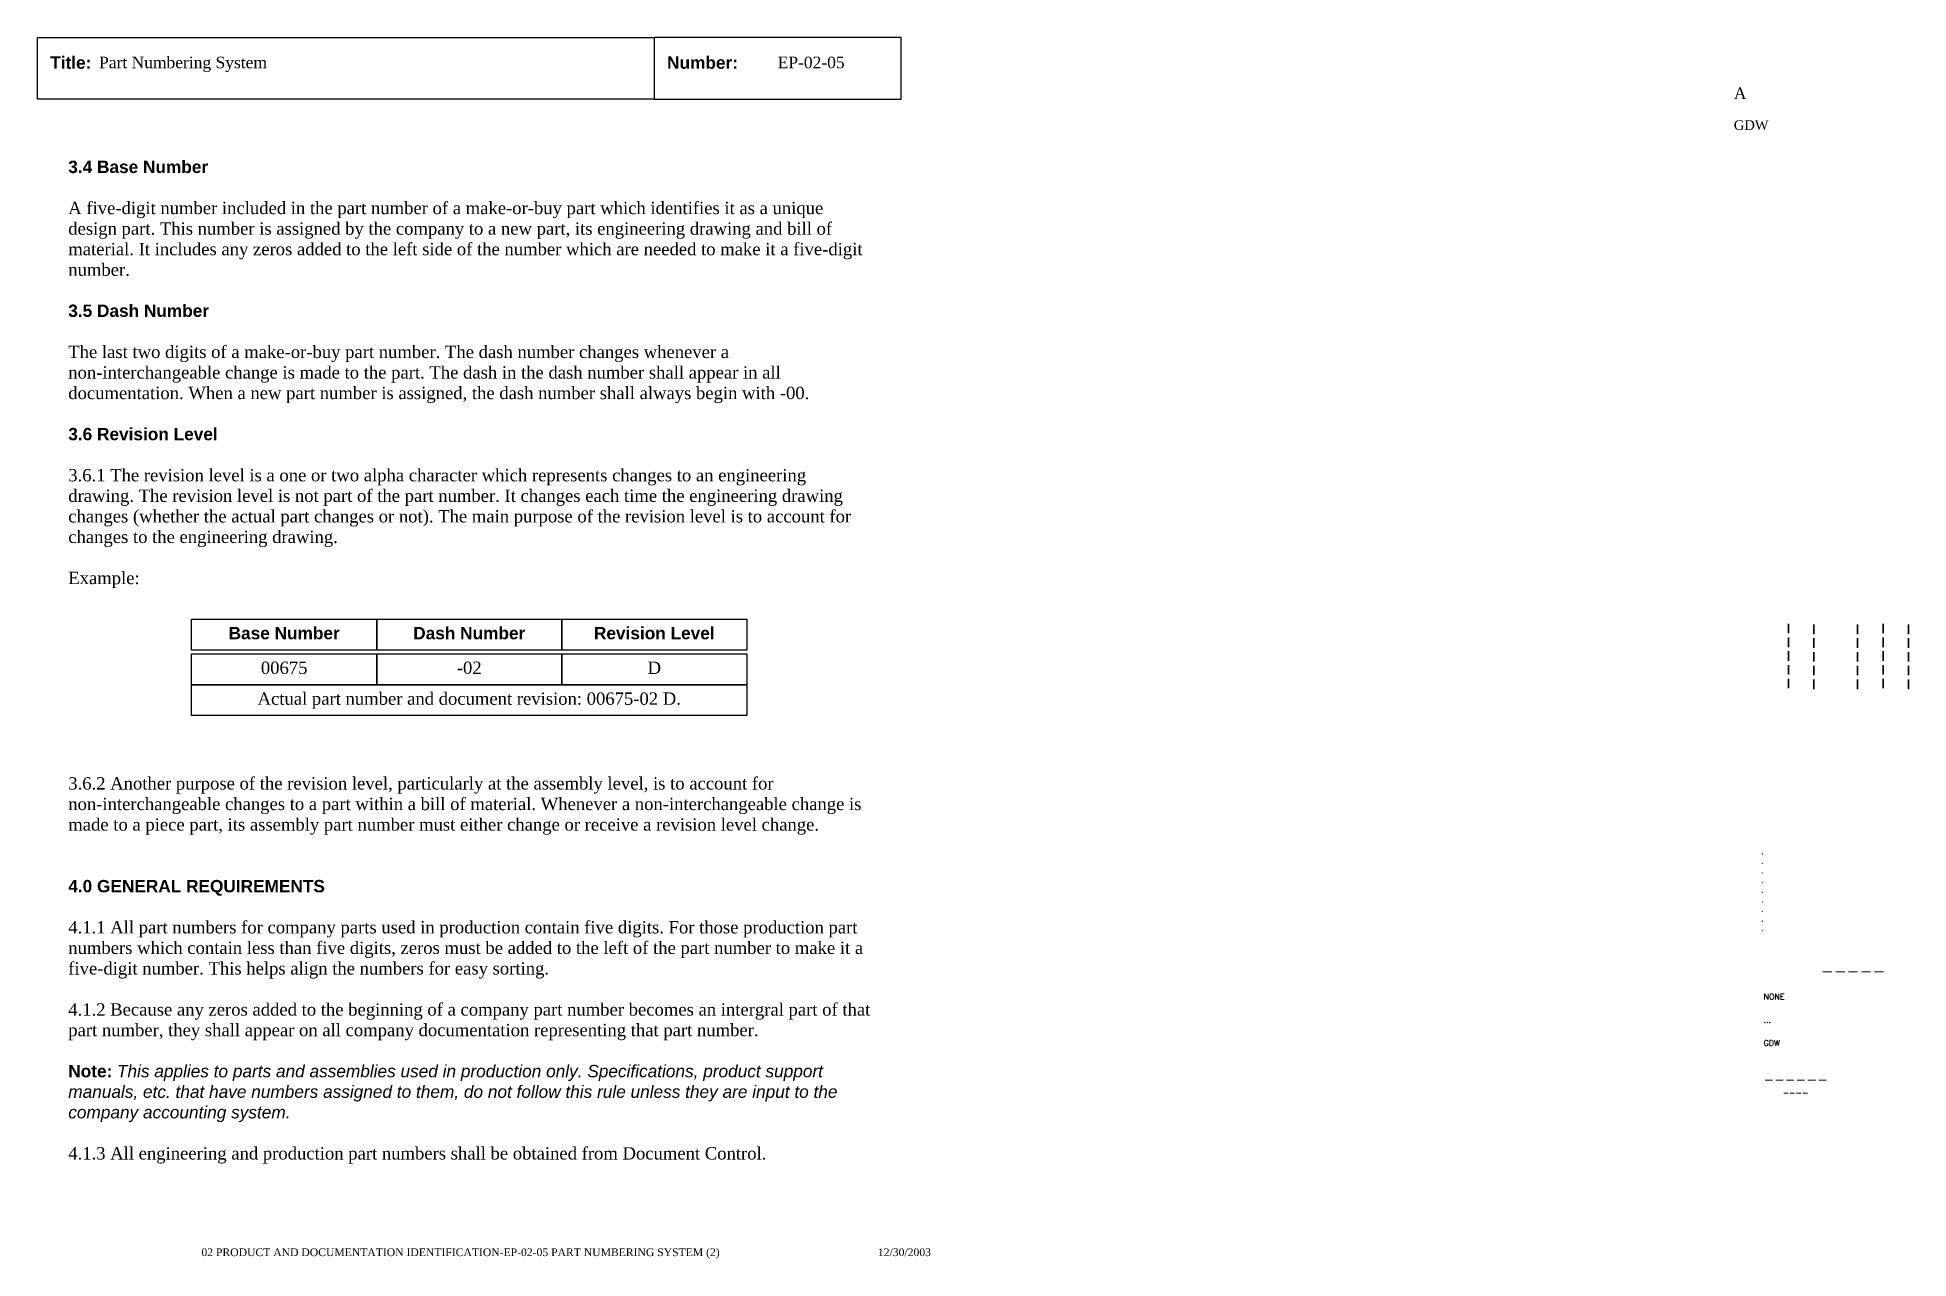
# Paper-space layout 'EP-02-05 Part Numbering System (2)' of a CAD drawing. Header units: inches. Extents: x 1 to 31.3, y 0.2 to 20.
import ezdxf
from ezdxf.enums import TextEntityAlignment as Align

# ---------------------------------------------------------------- set-up
doc = ezdxf.new("R2010")
doc.units = ezdxf.units.IN
doc.header["$MEASUREMENT"] = 0
doc.layers.add('TitleBlock_Attributes', color=40, linetype='Continuous', plot=False)
doc.layers.add('TitleBlock_Atts_Print', color=1, linetype='Continuous')
doc.styles.get("Standard").update_dxf_attribs({"font": 'simplex.shx'})
doc.styles.add('style1', font='TIMES.TTF')
doc.styles.add('styleAtt', font='TIMES.TTF')
doc.styles.add('TBBIGTEXT', font='complex.shx')

# ---------------------------------------------------------------- blocks, each defined once
blk = doc.blocks.new('Test1')
at = {"layer": 'TitleBlock_Attributes', "style": 'TBBIGTEXT', "width": 0.8}
for tag, p, height in [('SideLine1', (29.492, 9.408), 0.25), ('SideLine2', (29.906, 9.396), 0.25), ('SideLine3', (30.612, 9.396), 0.25), ('SideLine4', (31.026, 9.408), 0.25), ('SideLine5', (31.44, 9.396), 0.25), ('File-Layout', (28.803, 3.641), 0.125)]:
    blk.add_attdef(tag, p, '', height=height, rotation=90, dxfattribs=at)
at = {"layer": 'TitleBlock_Attributes'}
for tag, p, height in [('REV1', (28.947, 6.754), 0.0625), ('REV2', (28.947, 6.598), 0.0625), ('REV3', (28.947, 6.442), 0.0625), ('REV4', (28.947, 6.286), 0.0625), ('REV5', (28.947, 6.13), 0.0625), ('REV6', (28.947, 5.974), 0.0625), ('REV7', (28.947, 5.818), 0.0625), ('REV8', (28.947, 5.662), 0.0625), ('REV9', (28.947, 5.506), 0.0625), ('SCALE', (28.983, 4.394), 0.0938), ('INCHARGE', (28.983, 4.016), 0.0938), ('DRW', (28.983, 3.641), 0.0938)]:
    blk.add_attdef(tag, p, '', height=height, dxfattribs=at)
at = {"layer": 'TitleBlock_Attributes', "style": 'TBBIGTEXT'}
for tag, height, p in [('PROJNUM', 0.188, (30.434, 4.761)), ('DWG_NUM', 0.156, (31.168, 4.127)), ('CUSTOMER', 0.156, (29.501, 3.017)), ('LOCATION', 0.0938, (29.501, 2.835)), ('DESC_1', 0.188, (29.501, 2.412)), ('DESC_2', 0.188, (29.501, 2.1)), ('DESC_3', 0.188, (29.501, 1.787))]:
    blk.add_attdef(tag, text='', height=height, dxfattribs=at).set_placement(p, align=Align.CENTER)
at = {"layer": 'TitleBlock_Attributes'}
blk.add_attdef('DRW_DATE', text='', height=0.0938, dxfattribs=at).set_placement((31.149, 3.648), align=Align.CENTER)

psp = doc.layouts.new('EP-02-05 Part Numbering System (2)')

# ---------------------------------------------------------------- linework, layer by layer
for points in [[(1, 20), (11, 20), (11, 19), (1, 19)], [(11, 19), (15, 19), (15, 20), (11, 20)]]:
    psp.add_lwpolyline(points, close=True)
at = {"color": 30}
for points in [[(3.5, 10.562), (6.5, 10.562), (6.5, 10.062), (3.5, 10.062)], [(6.5, 10.562), (9.5, 10.562), (9.5, 10.062), (6.5, 10.062)], [(9.5, 10.562), (12.5, 10.562), (12.5, 10.062), (9.5, 10.062)], [(3.5, 10), (6.5, 10), (6.5, 9.5), (3.5, 9.5)], [(6.5, 10), (9.5, 10), (9.5, 9.5), (6.5, 9.5)], [(9.5, 10), (12.5, 10), (12.5, 9.5), (9.5, 9.5)], [(3.5, 9.5), (12.5, 9.5), (12.5, 9), (3.5, 9)]]:
    psp.add_lwpolyline(points, close=True, dxfattribs=at)

# ---------------------------------------------------------------- block references
ref = psp.add_blockref('Test1', (0, 0))
ref.add_attrib('CUSTOMER', '------', dxfattribs={"layer": 'TitleBlock_Attributes', "height": 0.1562, "style": 'TBBIGTEXT'}).set_placement((29.501, 3.017), align=Align.CENTER)
ref.add_attrib('LOCATION', '----', dxfattribs={"layer": 'TitleBlock_Attributes', "height": 0.0938, "style": 'TBBIGTEXT'}).set_placement((29.501, 2.835), align=Align.CENTER)
ref.add_attrib('DESC_1', 'Part Numbering System', (2, 19.5), dxfattribs={"layer": 'TitleBlock_Atts_Print', "height": 0.1875, "style": 'styleAtt'})
ref.add_attrib('DESC_2', 'EP-02-05', (13, 19.5), dxfattribs={"layer": 'TitleBlock_Atts_Print', "height": 0.1875, "style": 'styleAtt'})
ref.add_attrib('DESC_3', 'A', (28.5, 19), dxfattribs={"layer": 'TitleBlock_Attributes', "height": 0.188, "style": 'styleAtt'})
ref.add_attrib('PROJNUM', '-----', dxfattribs={"layer": 'TitleBlock_Attributes', "height": 0.1875, "style": 'TBBIGTEXT'}).set_placement((30.434, 4.761), align=Align.CENTER)
ref.add_attrib('DWG_NUM', 'GDW', (28.5, 18.5), dxfattribs={"layer": 'TitleBlock_Attributes', "height": 0.1562, "style": 'styleAtt'})
ref.add_attrib('DRW_DATE', '12/30/2003', dxfattribs={"layer": 'TitleBlock_Atts_Print', "height": 0.125, "style": 'styleAtt'}).set_placement((15.055, 0.232), align=Align.CENTER)
ref.add_attrib('DRW', 'GDW', (28.983, 3.641), dxfattribs={"layer": 'TitleBlock_Attributes', "height": 0.0938})
ref.add_attrib('INCHARGE', '...', (28.983, 4.016), dxfattribs={"layer": 'TitleBlock_Attributes', "height": 0.0938})
ref.add_attrib('SCALE', 'NONE', (28.983, 4.394), dxfattribs={"layer": 'TitleBlock_Attributes', "height": 0.0938})
ref.add_attrib('REV1', '.', (28.947, 6.754), dxfattribs={"layer": 'TitleBlock_Attributes', "height": 0.0625})
ref.add_attrib('REV2', '.', (28.947, 6.598), dxfattribs={"layer": 'TitleBlock_Attributes', "height": 0.0625})
ref.add_attrib('REV3', '.', (28.947, 6.442), dxfattribs={"layer": 'TitleBlock_Attributes', "height": 0.0625})
ref.add_attrib('REV4', '.', (28.947, 6.286), dxfattribs={"layer": 'TitleBlock_Attributes', "height": 0.0625})
ref.add_attrib('REV5', '.', (28.947, 6.13), dxfattribs={"layer": 'TitleBlock_Attributes', "height": 0.0625})
ref.add_attrib('REV6', '.', (28.947, 5.974), dxfattribs={"layer": 'TitleBlock_Attributes', "height": 0.0625})
ref.add_attrib('REV7', '.', (28.947, 5.818), dxfattribs={"layer": 'TitleBlock_Attributes', "height": 0.0625})
ref.add_attrib('REV8', '.', (28.947, 5.662), dxfattribs={"layer": 'TitleBlock_Attributes', "height": 0.0625})
ref.add_attrib('REV9', '.', (28.947, 5.506), dxfattribs={"layer": 'TitleBlock_Attributes', "height": 0.0625})
ref.add_attrib('SideLine1', '-----', (29.492, 9.408), dxfattribs={"layer": 'TitleBlock_Attributes', "height": 0.25, "rotation": 90, "style": 'TBBIGTEXT', "width": 0.8})
ref.add_attrib('SideLine2', '-----', (29.906, 9.396), dxfattribs={"layer": 'TitleBlock_Attributes', "height": 0.25, "rotation": 90, "style": 'TBBIGTEXT', "width": 0.8})
ref.add_attrib('SideLine3', '-----', (30.612, 9.396), dxfattribs={"layer": 'TitleBlock_Attributes', "height": 0.25, "rotation": 90, "style": 'TBBIGTEXT', "width": 0.8})
ref.add_attrib('SideLine4', '-----', (31.026, 9.408), dxfattribs={"layer": 'TitleBlock_Attributes', "height": 0.25, "rotation": 90, "style": 'TBBIGTEXT', "width": 0.8})
ref.add_attrib('SideLine5', '-----', (31.44, 9.396), dxfattribs={"layer": 'TitleBlock_Attributes', "height": 0.25, "rotation": 90, "style": 'TBBIGTEXT', "width": 0.8})
ref.add_attrib('File-Layout', '02 PRODUCT AND DOCUMENTATION IDENTIFICATION-EP-02-05 PART NUMBERING SYSTEM (2)', dxfattribs={"layer": 'TitleBlock_Atts_Print', "height": 0.125, "style": 'styleAtt'}).set_placement((7.859, 0.232), align=Align.CENTER)

# ---------------------------------------------------------------- texts
at = {"color": 5, "char_height": 0.2, "width": 2, "attachment_point": 1, "line_spacing_factor": 1.5, "style": 'style1'}
for s, insert in [('{\\fArial|b1|i0|c0|p34;Title:}', (1.207, 19.691)), ('{\\fArial|b1|i0|c0|p34;Number:}', (11.207, 19.691))]:
    psp.add_mtext(s, dxfattribs=dict(at, insert=insert))
at = {"color": 5, "char_height": 0.2, "style": 'style1'}
for s, insert, width, attachment_point in [('{\\fArial|b1|i0|c0|p34;3.4 Base Number\\P\\P}A five-digit number included in the part number of a make-or-buy part which identifies it as a unique design part. This number is assigned by the company to a new part, its engineering drawing and bill of material. It includes any zeros added to the left side of the number which are needed to make it a five-digit number.\\P\\P{\\fArial|b1|i0|c0|p34;3.5 Dash Number\\P\\P}The last two digits of a make-or-buy part number. The dash number changes whenever a non-interchangeable change is made to the part. The dash in the dash number shall appear in all documentation. When a new part number is assigned, the dash number shall always begin with -00.\\P\\P{\\fArial|b1|i0|c0|p34;3.6 Revision Level\\P\\P}3.6.1 The revision level is a one or two alpha character which represents changes to an engineering drawing. The revision level is not part of the part number. It changes each time the engineering drawing changes (whether the actual part changes or not). The main purpose of the revision level is to account for changes to the engineering drawing.\\P\\PExample:', (1.5, 18), 13, 1), ('{\\fArial|b1|i0|c0|p34;Base Number}', (5, 10.437), 2.5, 2), ('{\\fArial|b1|i0|c0|p34;Dash Number}', (8, 10.437), 2.5, 2), ('{\\fArial|b1|i0|c0|p34;Revision Level}', (11, 10.437), 2.5, 2), ('00675', (5, 9.875), 2.5, 2), ('-02', (8, 9.875), 2.5, 2), ('D', (11, 9.875), 2.5, 2), ('Actual part number and document revision: 00675-02 D.', (8, 9.375), 8.5, 2), ('3.6.2 Another purpose of the revision level, particularly at the assembly level, is to account for non-interchangeable changes to a part within a bill of material. Whenever a non-interchangeable change is made to a piece part, its assembly part number must either change or receive a revision level change.\\P\\P\\P{\\fArial|b1|i0|c0|p34;4.0 GENERAL REQUIREMENTS\\P\\P}4.1.1 All part numbers for company parts used in production contain five digits. For those production part numbers which contain less than five digits, zeros must be added to the left of the part number to make it a five-digit number. This helps align the numbers for easy sorting.\\P\\P4.1.2 Because any zeros added to the beginning of a company part number becomes an intergral part of that part number, they shall appear on all company documentation representing that part number.\\P\\P{\\fArial|b1|i0|c0|p34;Note:} {\\fArial|b0|i1|c0|p34;This applies to parts and assemblies used in production only. Specifications, product support manuals, etc. that have numbers assigned to them, do not follow this rule unless they are input to the company accounting system.\\P\\P}4.1.3 All engineering and production part numbers shall be obtained from Document Control.', (1.5, 8), 13, 1)]:
    psp.add_mtext(s, dxfattribs=dict(at, insert=insert, width=width, attachment_point=attachment_point))

doc.saveas('drawing.dxf')
